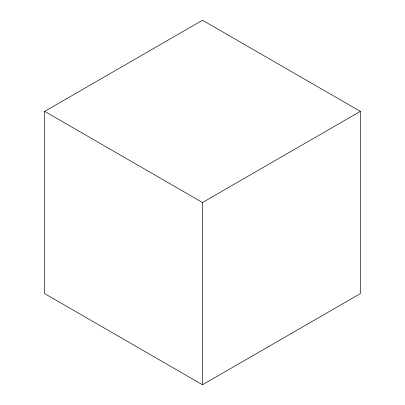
<?xml version="1.0" encoding="UTF-8"?>
<svg xmlns="http://www.w3.org/2000/svg" width="405" height="405" viewBox="0 0 405 405"><rect width="100%" height="100%" fill="white"/><g stroke="black" fill="none" stroke-linecap="round" stroke-linejoin="round"><path stroke-width="0.61" d="M44.666 111.375L202.5 20.25L360.334 111.375L360.334 293.625L202.5 384.75L44.666 293.625L44.666 111.375L202.5 202.5L360.334 111.375M202.5 202.5L202.5 384.75"/></g></svg>
